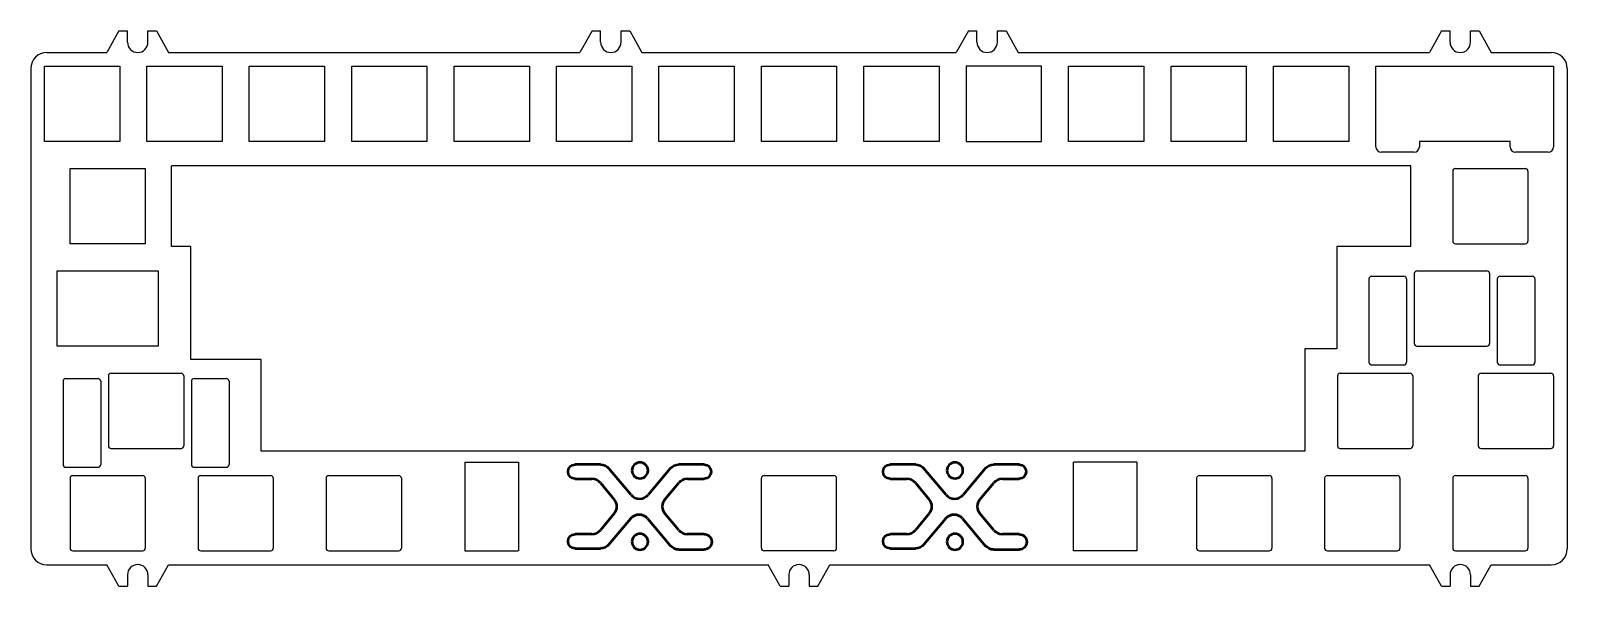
# Model space of a CAD drawing. Header units: millimetres. Extents: x 234 to 520, y -160 to -57.
import ezdxf

# ---------------------------------------------------------------- set-up
doc = ezdxf.new("R2010")
doc.units = ezdxf.units.MM
doc.layers.add('LAYER_2', color=7, linetype='Continuous')
doc.layers.add('Visible', color=7, linetype='Continuous', lineweight=50)

msp = doc.modelspace()

# ---------------------------------------------------------------- linework, layer by layer
for p, q in [((250.22, -56.58), (247.97, -60.63)), ((250.22, -56.58), (251.82, -56.58)), ((251.82, -58.73), (251.82, -56.58)), ((255.62, -56.58), (257.22, -56.58)), ((255.62, -58.73), (255.62, -56.58)), ((257.22, -56.58), (259.47, -60.63)), ((338.22, -56.58), (335.97, -60.63)), ((338.22, -56.58), (339.82, -56.58)), ((339.82, -58.73), (339.82, -56.58)), ((343.62, -56.58), (345.22, -56.58)), ((343.62, -58.73), (343.62, -56.58)), ((345.22, -56.58), (347.47, -60.63)), ((408.22, -56.58), (405.97, -60.63)), ((408.22, -56.58), (409.82, -56.58)), ((409.82, -58.73), (409.82, -56.58)), ((413.62, -56.58), (415.22, -56.58)), ((413.62, -58.73), (413.62, -56.58)), ((415.22, -56.58), (417.47, -60.63)), ((496.22, -56.58), (493.97, -60.63)), ((496.22, -56.58), (497.82, -56.58)), ((497.82, -58.73), (497.82, -56.58)), ((501.62, -56.58), (503.22, -56.58)), ((501.62, -58.73), (501.62, -56.58)), ((503.22, -56.58), (505.47, -60.63)), ((236.82, -60.63), (247.97, -60.63)), ((259.47, -60.63), (335.97, -60.63)), ((347.47, -60.63), (405.97, -60.63)), ((417.47, -60.63), (493.97, -60.63)), ((505.47, -60.63), (516.62, -60.63)), ((233.82, -63.63), (233.82, -152.98)), ((519.62, -63.63), (519.62, -152.98)), ((490.49, -81.7), (260.03, -81.7)), ((260.03, -96.75), (260.03, -81.7)), ((490.49, -96.75), (490.49, -81.7)), ((498.3, -82.73), (498.3, -95.73)), ((498.8, -82.23), (511.8, -82.23)), ((512.3, -82.73), (512.3, -95.73)), ((263.61, -96.75), (260.03, -96.75)), ((263.61, -117.8), (263.61, -96.75)), ((490.49, -96.75), (476.73, -96.75)), ((476.73, -96.75), (476.73, -115.8)), ((498.8, -96.23), (511.8, -96.23)), ((482.72, -102.78), (482.72, -118.28)), ((483.22, -102.28), (489.22, -102.28)), ((489.72, -102.78), (489.72, -118.28)), ((491.16, -101.78), (491.16, -114.78)), ((491.66, -101.28), (504.66, -101.28)), ((505.16, -101.78), (505.16, -114.78)), ((506.6, -102.78), (506.6, -118.28)), ((507.1, -102.28), (513.1, -102.28)), ((513.6, -102.78), (513.6, -118.28)), ((476.73, -115.8), (470.78, -115.8)), ((470.78, -115.8), (470.78, -134.85)), ((491.66, -115.28), (504.66, -115.28)), ((276.7, -117.8), (263.61, -117.8)), ((276.7, -134.85), (276.7, -117.8)), ((483.22, -118.78), (489.22, -118.78)), ((507.1, -118.78), (513.1, -118.78)), ((239.83, -121.83), (239.83, -137.33)), ((240.33, -121.33), (246.33, -121.33)), ((246.83, -121.83), (246.83, -137.33)), ((248.27, -120.83), (248.27, -133.83)), ((248.77, -120.33), (261.77, -120.33)), ((262.27, -120.83), (262.27, -133.83)), ((263.71, -121.83), (263.71, -137.33)), ((264.21, -121.33), (270.21, -121.33)), ((270.71, -121.83), (270.71, -137.33)), ((476.87, -120.83), (476.87, -133.83)), ((477.37, -120.33), (490.37, -120.33)), ((490.87, -120.83), (490.87, -133.83)), ((503.07, -120.83), (503.07, -133.83)), ((503.57, -120.33), (516.57, -120.33)), ((517.07, -120.83), (517.07, -133.83)), ((248.77, -134.33), (261.77, -134.33)), ((470.78, -134.85), (276.7, -134.85)), ((314.57, -136.88), (314.57, -153.38)), ((324.57, -136.88), (324.57, -153.38)), ((477.37, -134.33), (490.37, -134.33)), ((503.57, -134.33), (516.57, -134.33)), ((240.33, -137.83), (246.33, -137.83)), ((241.13, -139.88), (241.13, -152.88)), ((241.63, -139.38), (254.63, -139.38)), ((255.13, -139.88), (255.13, -152.88)), ((264.21, -137.83), (270.21, -137.83)), ((264.94, -139.88), (264.94, -152.88)), ((265.44, -139.38), (278.44, -139.38)), ((278.94, -139.88), (278.94, -152.88)), ((288.75, -139.88), (288.75, -152.88)), ((289.25, -139.38), (302.25, -139.38)), ((302.75, -139.88), (302.75, -152.88)), ((369.72, -152.88), (369.72, -139.88)), ((370.22, -139.38), (383.22, -139.38)), ((383.72, -152.88), (383.72, -139.88)), ((450.68, -139.88), (450.68, -152.88)), ((451.18, -139.38), (464.18, -139.38)), ((464.68, -139.88), (464.68, -152.88)), ((474.49, -139.88), (474.49, -152.88)), ((474.99, -139.38), (487.99, -139.38)), ((488.49, -139.88), (488.49, -152.88)), ((498.3, -139.88), (498.3, -152.88)), ((498.8, -139.38), (511.8, -139.38)), ((512.3, -139.88), (512.3, -152.88)), ((241.63, -153.38), (254.63, -153.38)), ((265.44, -153.38), (278.44, -153.38)), ((289.25, -153.38), (302.25, -153.38)), ((383.22, -153.38), (370.22, -153.38)), ((451.18, -153.38), (464.18, -153.38)), ((474.99, -153.38), (487.99, -153.38)), ((498.8, -153.38), (511.8, -153.38)), ((236.82, -155.98), (247.99, -155.98)), ((250.22, -159.98), (247.99, -155.98)), ((257.22, -159.98), (259.44, -155.98)), ((259.44, -155.98), (370.99, -155.98)), ((373.22, -159.98), (370.99, -155.98)), ((380.22, -159.98), (382.44, -155.98)), ((382.44, -155.98), (493.99, -155.98)), ((496.22, -159.98), (493.99, -155.98)), ((503.22, -159.98), (505.44, -155.98)), ((505.44, -155.98), (516.62, -155.98)), ((250.22, -159.98), (251.82, -159.98)), ((251.82, -157.83), (251.82, -159.98)), ((255.62, -157.83), (255.62, -159.98)), ((255.62, -159.98), (257.22, -159.98)), ((373.22, -159.98), (374.82, -159.98)), ((374.82, -157.83), (374.82, -159.98)), ((378.62, -157.83), (378.62, -159.98)), ((378.62, -159.98), (380.22, -159.98)), ((496.22, -159.98), (497.82, -159.98)), ((497.82, -157.83), (497.82, -159.98)), ((501.62, -157.83), (501.62, -159.98)), ((501.62, -159.98), (503.22, -159.98))]:
    msp.add_line(p, q)
at = {"linetype": 'Continuous'}
for p, q in [((314.57, -136.88), (324.57, -136.88)), ((439.58, -136.88), (427.75, -136.88)), ((439.58, -136.88), (439.58, -153.38)), ((314.57, -153.38), (324.45, -153.38))]:
    msp.add_line(p, q, dxfattribs=at)
for centre, radius, start, end in [((253.72, -58.73), 1.9, 180, 0), ((341.72, -58.73), 1.9, 180, 0), ((411.72, -58.73), 1.9, 180, 0), ((499.72, -58.73), 1.9, 180, 0), ((236.82, -63.63), 3, 90, 180), ((516.62, -63.63), 3, 0, 90), ((498.8, -82.73), 0.5, 90, 180), ((511.8, -82.73), 0.5, 0, 90), ((498.8, -95.73), 0.5, 180, 270), ((511.8, -95.73), 0.5, 270, 0), ((483.22, -102.78), 0.5, 90, 180), ((489.22, -102.78), 0.5, 0, 90), ((491.66, -101.78), 0.5, 90, 180), ((504.66, -101.78), 0.5, 0, 90), ((507.1, -102.78), 0.5, 90, 180), ((513.1, -102.78), 0.5, 0, 90), ((491.66, -114.78), 0.5, 180, 270), ((504.66, -114.78), 0.5, 270, 0), ((483.22, -118.28), 0.5, 180, 270), ((489.22, -118.28), 0.5, 270, 0), ((507.1, -118.28), 0.5, 180, 270), ((513.1, -118.28), 0.5, 270, 0), ((240.33, -121.83), 0.5, 90, 180), ((246.33, -121.83), 0.5, 0, 90), ((248.77, -120.83), 0.5, 90, 180), ((261.77, -120.83), 0.5, 0, 90), ((264.21, -121.83), 0.5, 90, 180), ((270.21, -121.83), 0.5, 0, 90), ((477.37, -120.83), 0.5, 90, 180), ((490.37, -120.83), 0.5, 0, 90), ((503.57, -120.83), 0.5, 90, 180), ((516.57, -120.83), 0.5, 0, 90), ((248.77, -133.83), 0.5, 180, 270), ((261.77, -133.83), 0.5, 270, 0), ((477.37, -133.83), 0.5, 180, 270), ((490.37, -133.83), 0.5, 270, 0), ((503.57, -133.83), 0.5, 180, 270), ((516.57, -133.83), 0.5, 270, 0), ((240.33, -137.33), 0.5, 180, 270), ((241.63, -139.88), 0.5, 90, 180), ((246.33, -137.33), 0.5, 270, 0), ((254.63, -139.88), 0.5, 0, 90), ((264.21, -137.33), 0.5, 180, 270), ((265.44, -139.88), 0.5, 90, 180), ((270.21, -137.33), 0.5, 270, 0), ((278.44, -139.88), 0.5, 0, 90), ((289.25, -139.88), 0.5, 90, 180), ((302.25, -139.88), 0.5, 0, 90), ((370.22, -139.88), 0.5, 90, 180), ((383.22, -139.88), 0.5, 0, 90), ((451.18, -139.88), 0.5, 90, 180), ((464.18, -139.88), 0.5, 0, 90), ((474.99, -139.88), 0.5, 90, 180), ((487.99, -139.88), 0.5, 0, 90), ((498.8, -139.88), 0.5, 90, 180), ((511.8, -139.88), 0.5, 0, 90), ((236.82, -152.98), 3, 180, 270), ((241.63, -152.88), 0.5, 180, 270), ((254.63, -152.88), 0.5, 270, 0), ((265.44, -152.88), 0.5, 180, 270), ((278.44, -152.88), 0.5, 270, 0), ((289.25, -152.88), 0.5, 180, 270), ((302.25, -152.88), 0.5, 270, 0), ((370.22, -152.88), 0.5, 180, 270), ((383.22, -152.88), 0.5, 270, 0), ((451.18, -152.88), 0.5, 180, 270), ((464.18, -152.88), 0.5, 270, 0), ((474.99, -152.88), 0.5, 180, 270), ((487.99, -152.88), 0.5, 270, 0), ((498.8, -152.88), 0.5, 180, 270), ((511.8, -152.88), 0.5, 270, 0), ((516.62, -152.98), 3, 270, 0), ((253.72, -157.83), 1.9, 0, 180), ((376.72, -157.83), 1.9, 0, 180), ((499.72, -157.83), 1.9, 0, 180)]:
    msp.add_arc(centre, radius, start, end)
at = {"layer": 'LAYER_2'}
for p, q in [((484.02, -78.18), (484.02, -63.18)), ((484.02, -63.18), (517.07, -63.18)), ((517.07, -63.18), (517.07, -78.18)), ((491.1, -79.18), (485.02, -79.18)), ((492.1, -77.18), (492.1, -78.18)), ((508.98, -77.18), (492.1, -77.18)), ((493.54, -77.18), (493.54, -77.18)), ((503.07, -77.18), (503.07, -77.18)), ((508.98, -78.18), (508.98, -77.18)), ((516.07, -79.18), (509.98, -79.18)), ((238.75, -115.28), (238.75, -115.28)), ((243.51, -115.28), (243.51, -115.28)), ((427.75, -153.38), (427.75, -136.88)), ((369.72, -153.38), (369.72, -153.38)), ((439.58, -153.38), (427.75, -153.38))]:
    msp.add_line(p, q, dxfattribs=at)
for points in [[(250.37, -63.18), (250.37, -77.18), (236.37, -77.18), (236.37, -77.18), (236.37, -63.18)], [(255.42, -77.18), (255.42, -77.18), (255.42, -63.18), (269.42, -63.18), (269.42, -77.18)], [(274.47, -77.18), (274.47, -77.18), (274.47, -63.18), (288.47, -63.18), (288.47, -77.18)], [(293.52, -77.18), (293.52, -77.18), (293.52, -63.18), (307.52, -63.18), (307.52, -77.18)], [(312.57, -77.18), (312.57, -77.18), (312.57, -63.18), (326.57, -63.18), (326.57, -77.18)], [(331.62, -77.18), (331.62, -77.18), (331.62, -63.18), (345.62, -63.18), (345.62, -77.18)], [(350.67, -77.18), (350.67, -77.18), (350.67, -63.18), (364.67, -63.18), (364.67, -77.18)], [(369.72, -77.18), (369.72, -77.18), (369.72, -63.18), (383.72, -63.18), (383.72, -77.18)], [(388.77, -77.18), (388.77, -77.18), (388.77, -63.18), (402.77, -63.18), (402.77, -77.18)], [(407.82, -63.18), (407.82, -77.18), (407.82, -77.18), (421.82, -77.18), (421.82, -63.18)], [(426.87, -77.18), (426.87, -77.18), (426.87, -63.18), (440.87, -63.18), (440.87, -77.18)], [(445.92, -77.18), (445.92, -77.18), (445.92, -63.18), (459.92, -63.18), (459.92, -77.18)], [(464.97, -77.18), (464.97, -77.18), (464.97, -63.18), (478.97, -63.18), (478.97, -77.18)], [(241.13, -96.23), (241.13, -96.23), (241.13, -82.23), (255.13, -82.23), (255.13, -96.23)], [(238.75, -101.28), (257.51, -101.28), (257.51, -115.28), (238.75, -115.28)]]:
    msp.add_lwpolyline(points, close=True, dxfattribs=at)
for centre, start, end in [((485.02, -78.18), 180, 270), ((491.1, -78.18), 270, 0), ((509.98, -78.18), 180, 270), ((516.07, -78.18), 270, 0)]:
    msp.add_arc(centre, 1, start, end, dxfattribs=at)
at = {"layer": 'Visible', "extrusion": (0, 0, -1)}
for p, q in [((339.78, -137.31), (335.08, -137.31)), ((335.08, -139.98), (338.19, -139.98)), ((345.49, -142.97), (341.36, -138.05)), ((352.78, -138.05), (348.64, -142.97)), ((359.06, -137.31), (354.35, -137.31)), ((355.95, -139.98), (359.06, -139.98)), ((398.37, -137.31), (393.67, -137.31)), ((393.67, -139.98), (396.78, -139.98)), ((404.08, -142.97), (399.95, -138.05)), ((411.37, -138.05), (407.24, -142.97)), ((417.65, -137.31), (412.94, -137.31)), ((414.54, -139.98), (417.65, -139.98)), ((339.77, -140.71), (342.36, -143.8)), ((351.78, -143.8), (354.37, -140.71)), ((398.36, -140.71), (400.95, -143.81)), ((410.37, -143.81), (412.96, -140.71)), ((342.36, -146.45), (339.77, -149.54)), ((341.36, -152.21), (345.41, -147.39)), ((348.56, -147.39), (352.78, -152.41)), ((354.37, -149.54), (351.78, -146.45)), ((400.95, -146.45), (398.36, -149.54)), ((399.95, -152.21), (404, -147.39)), ((407.15, -147.39), (411.37, -152.42)), ((412.96, -149.54), (410.37, -146.45)), ((338.19, -150.28), (335.08, -150.28)), ((359.06, -150.28), (355.95, -150.28)), ((396.78, -150.28), (393.67, -150.28)), ((417.65, -150.28), (414.54, -150.28)), ((335.08, -152.94), (339.78, -152.94)), ((354.35, -153.15), (359.06, -153.15)), ((393.67, -152.95), (398.37, -152.95)), ((412.94, -153.15), (417.65, -153.15))]:
    msp.add_line(p, q, dxfattribs=at)
for centre in [(-347.14, -138.41), (-405.73, -138.41), (-347.14, -151.7), (-405.73, -151.7)]:
    msp.add_circle(centre, 1.49, dxfattribs=at)
for centre, radius, start, end in [((-335.08, -138.64), 1.33, 270, 90), ((-339.78, -139.37), 2.06, 90, 140), ((-354.35, -139.37), 2.06, 40, 90), ((-359.06, -138.64), 1.33, 90, 270), ((-393.67, -138.64), 1.33, 270, 90), ((-398.37, -139.37), 2.06, 90, 140), ((-412.94, -139.37), 2.06, 40, 90), ((-417.65, -138.64), 1.33, 90, 270), ((-335.08, -151.61), 1.33, 270, 90), ((-359.06, -151.71), 1.44, 90, 270), ((-393.67, -151.61), 1.33, 270, 90), ((-417.65, -151.72), 1.44, 90, 270), ((-339.78, -150.89), 2.06, 220, 270), ((-354.35, -151.09), 2.06, 270, 320), ((-398.37, -150.89), 2.06, 220, 270), ((-412.94, -151.09), 2.06, 270, 320)]:
    msp.add_arc(centre, radius, start, end, dxfattribs=at)
at = {"layer": 'Visible'}
for centre, start, end in [((338.19, -142.03), 40, 90), ((355.95, -142.03), 90, 140), ((396.78, -142.04), 40, 90), ((414.54, -142.04), 90, 140), ((340.78, -145.13), 320, 40), ((347.07, -141.65), 220, 320), ((353.35, -145.13), 140, 220), ((399.37, -145.13), 320, 40), ((405.66, -141.65), 220, 320), ((411.94, -145.13), 140, 220), ((346.98, -148.71), 40, 140), ((405.57, -148.71), 40, 140), ((338.19, -148.22), 270, 320), ((355.95, -148.22), 220, 270), ((396.78, -148.22), 270, 320), ((414.54, -148.22), 220, 270)]:
    msp.add_arc(centre, 2.06, start, end, dxfattribs=at)

doc.saveas('drawing.dxf')
